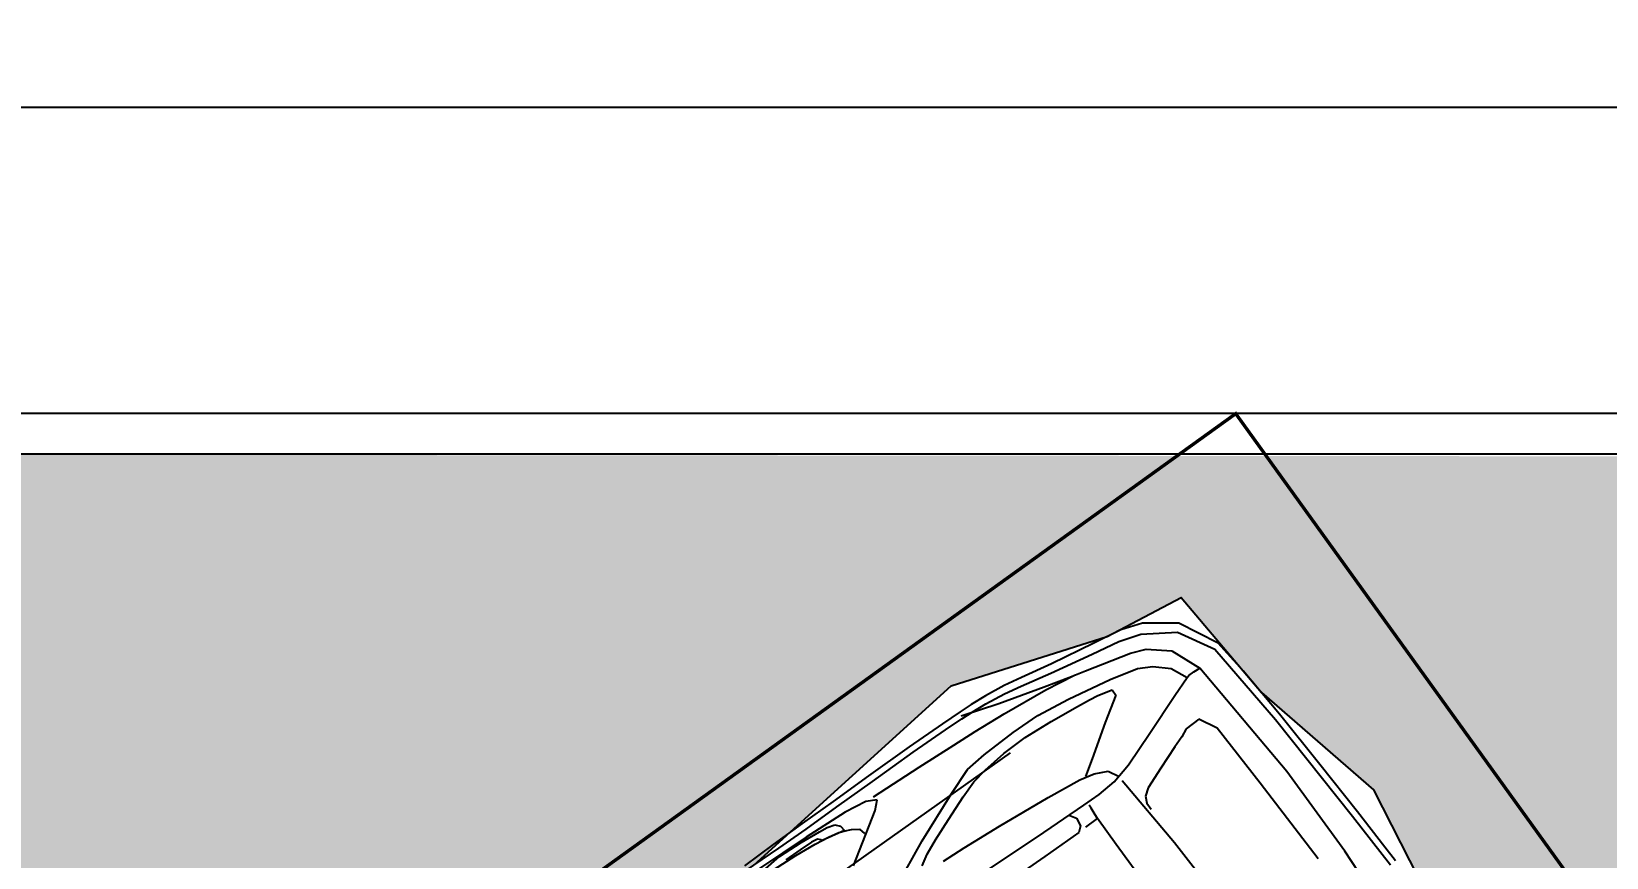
# Model space of a CAD drawing. Header units: millimetres. Extents: x 1904 to 2142, y -1319 to -1235.
# Drawn here: x 2107.17 to 2113.16, y -1245.82 to -1242.68 of the extents above; entities that cross this region are included whole.
import ezdxf

# ---------------------------------------------------------------- set-up
doc = ezdxf.new("R2010")
doc.units = ezdxf.units.MM
doc.header["$LTSCALE"] = 30
doc.layers.get('Defpoints').update_dxf_attribs({"linetype": 'CONTINUOUS'})
doc.layers.add('arquitetura', color=8, linetype='CONTINUOUS')
doc.layers.add('E-Pen-C', color=4, linetype='CONTINUOUS', lineweight=15)
doc.layers.add('E-Pen-G', color=3, linetype='CONTINUOUS', lineweight=30)
doc.styles.add('F2', font='ARIALN.TTF')
doc.dimstyles.new('DIMENSION-1', dxfattribs={"dimtxt": 0.145, "dimasz": 0.07, "dimexe": 1, "dimexo": 0, "dimgap": 0.12, "dimtad": 1, "dimzin": 7, "dimdsep": 46, "dimtxsty": 'F2', "dimblk1": 'TRACO', "dimblk2": 'TRACO', "dimsah": 1, "dimcen": 1, "dimse1": 1, "dimse2": 1, "dimclrd": 4, "dimclre": 256, "dimclrt": 4, "dimadec": 8, "dimazin": 0, "dimtfac": 1, "dimtix": 1, "dimtmove": 2, "dimatfit": 3, "dimldrblk": 'TRACO', "dimfxl": 1, "dimtolj": 1, "dimtzin": 0, "dimarcsym": 0})

# ---------------------------------------------------------------- blocks, each defined once
blk = doc.blocks.new('TRACO')
at = {"layer": 'E-Pen-C'}
for p, q in [((0, 1), (0, -1)), ((-1, 0), (1, 0))]:
    blk.add_line(p, q, dxfattribs=at)
at = {"layer": 'E-Pen-G'}
blk.add_line((-0.424, -0.424), (0.424, 0.424), dxfattribs=at)
blk = doc.blocks.new('*D143')
at = {"layer": 'arquitetura', "color": 4, "linetype": 'Continuous', "lineweight": -2}
blk.add_line((2136.5884, -1242.9736), (2104.7129, -1242.9736), dxfattribs=at)
at = {"layer": 'Defpoints', "color": 0, "linetype": 'Continuous'}
for p in [(2104.6429, -1242.9736), (2104.6429, -1244.1367), (2136.6584, -1244.1367)]:
    blk.add_point(p, dxfattribs=at)
at = {"layer": 'arquitetura', "color": 4, "linetype": 'Continuous', "lineweight": -2, "xscale": 0.07, "yscale": 0.07, "zscale": 0.07, "rotation": 180}
blk.add_blockref('TRACO', (2104.6429, -1242.9736), dxfattribs=at)
at = {"layer": 'arquitetura', "color": 4, "linetype": 'Continuous', "lineweight": -2, "xscale": 0.07, "yscale": 0.07, "zscale": 0.07}
blk.add_blockref('TRACO', (2136.6584, -1242.9736), dxfattribs=at)
at = {"layer": 'arquitetura', "color": 4, "linetype": 'Continuous', "insert": (2120.6506, -1242.7796), "char_height": 0.145, "attachment_point": 5, "style": 'F2'}
blk.add_mtext('\\A1;20.79', dxfattribs=at)

msp = doc.modelspace()

# ---------------------------------------------------------------- hatches: boundary and pattern name
at = {"layer": 'arquitetura'}
h = msp.add_hatch(dxfattribs=at)
h.set_pattern_fill('AR-HBONE', color=256, scale=0.046205, angle=90, style=0)
h.set_pattern_definition([(135, (2510.08072, -5234.78578), (-0.261376402, 2e-16), [0.55446308, -0.184821027]), (225, (2509.95004, -5234.65509), (-0.261376402, 2e-16), [0.55446308, -0.184821027])])
h.paths.add_polyline_path([(2107.5137, -1250.8005), (2107.1913, -1250.5923), (2106.9757, -1250.3553), (2106.4598, -1249.7496), (2106.1545, -1249.1943), (2106.0826, -1248.7459), (2106.1992, -1248.4489), (2107.655, -1247.403), (2107.738, -1247.2516), (2107.7722, -1247.0256), (2107.9074, -1247.0099), (2107.9946, -1247.1456), (2109.918, -1245.8529), (2110.6675, -1245.1711), (2111.26, -1244.9838), (2111.5412, -1244.8356), (2111.846, -1245.1961), (2112.2713, -1245.5664), (2112.6136, -1246.2381), (2112.8872, -1246.6933), (2112.8481, -1247.0958), (2112.0918, -1247.9386), (2110.7565, -1248.7177), (2108.9559, -1250.1192), (2107.8204, -1250.7402), (2107.5553, -1250.7921)], flags=16)
h.paths.add_polyline_path([(2114.8084, -1250.8005), (2114.486, -1250.5923), (2114.2704, -1250.3553), (2113.7545, -1249.7496), (2113.4492, -1249.1943), (2113.3773, -1248.7459), (2113.4938, -1248.4489), (2114.9496, -1247.403), (2115.0327, -1247.2516), (2115.0668, -1247.0256), (2115.2021, -1247.0099), (2115.2893, -1247.1456), (2117.2127, -1245.8529), (2117.9622, -1245.1711), (2118.5547, -1244.9838), (2118.8359, -1244.8356), (2119.1407, -1245.1961), (2119.566, -1245.5664), (2119.9082, -1246.2381), (2120.1819, -1246.6933), (2120.1428, -1247.0958), (2119.3864, -1247.9386), (2118.0512, -1248.7177), (2116.2506, -1250.1192), (2115.1151, -1250.7402), (2114.85, -1250.7921)], flags=16)
h.paths.add_polyline_path([(2112.5546, -1251.8376), (2112.5546, -1251.3755), (2131.0367, -1251.3755), (2131.0367, -1244.3163), (2104.8739, -1244.2907), (2104.8739, -1251.8376)])

# ---------------------------------------------------------------- linework, layer by layer
for p, q in [((2130.4887, -1244.1367), (2104.8739, -1244.1367)), ((2130.4887, -1244.2907), (2104.8739, -1244.2907))]:
    msp.add_line(p, q, dxfattribs=at)
at = {"layer": 'arquitetura', "const_width": 0.0128}
msp.add_lwpolyline([(2104.8739, -1249.0865), (2106.8538, -1251.8362), (2113.7282, -1246.8864), (2111.7483, -1244.1367)], close=True, dxfattribs=at)
at = {"layer": 'arquitetura'}
for points in [[(2106.1992, -1248.4489), (2107.655, -1247.403), (2107.738, -1247.2516), (2107.7722, -1247.0256), (2107.9074, -1247.0099), (2107.9946, -1247.1456), (2109.918, -1245.8529), (2110.6675, -1245.1711), (2111.26, -1244.9838), (2111.5412, -1244.8356), (2111.846, -1245.1961), (2112.2713, -1245.5664), (2112.6136, -1246.2381), (2112.8872, -1246.6933), (2112.8481, -1247.0958), (2112.0918, -1247.9386), (2110.7565, -1248.7177), (2108.9559, -1250.1192), (2107.8204, -1250.7402), (2107.5553, -1250.7921), (2107.5137, -1250.8005)], [(2111.3114, -1244.9581), (2111.2087, -1245.0095)], [(2111.3046, -1245.0027), (2111.3883, -1244.9749)], [(2111.3938, -1244.9329), (2111.3114, -1244.9581)], [(2111.3883, -1244.9749), (2111.5271, -1244.9673)], [(2111.5324, -1244.9328), (2111.3938, -1244.9329)], [(2111.5271, -1244.9673), (2111.6684, -1245.0319)], [(2111.6811, -1245.0087), (2111.5324, -1244.9328)], [(2111.2087, -1245.0095), (2111.0483, -1245.0875)], [(2111.2033, -1245.0509), (2111.3046, -1245.0027)], [(2111.348, -1245.047), (2111.408, -1245.0319)], [(2111.408, -1245.0319), (2111.5058, -1245.0377)], [(2111.5058, -1245.0377), (2111.6125, -1245.104)], [(2111.6684, -1245.0319), (2111.8994, -1245.2991)], [(2111.777, -1245.1134), (2111.6811, -1245.0087)], [(2111.0483, -1245.0875), (2110.9351, -1245.1397)], [(2111.0455, -1245.1228), (2111.2033, -1245.0509)], [(2111.1776, -1245.1141), (2111.2782, -1245.0745)], [(2111.2782, -1245.0745), (2111.348, -1245.047)], [(2111.3754, -1245.1046), (2111.4338, -1245.0977)], [(2111.4338, -1245.0977), (2111.5029, -1245.1048)], [(2110.9351, -1245.1397), (2110.8692, -1245.1701)], [(2110.9336, -1245.1718), (2111.0455, -1245.1228)], [(2111.0203, -1245.1751), (2111.1148, -1245.1388)], [(2111.0266, -1245.1859), (2111.1358, -1245.1306)], [(2111.1132, -1245.2214), (2111.2709, -1245.1464)], [(2111.1148, -1245.1388), (2111.1776, -1245.1141)], [(2111.2709, -1245.1464), (2111.3754, -1245.1046)], [(2111.5029, -1245.1048), (2111.5634, -1245.1388)], [(2111.5173, -1245.2078), (2111.5634, -1245.1388)], [(2111.5634, -1245.1388), (2111.5705, -1245.1323)], [(2111.5705, -1245.1323), (2111.5885, -1245.1181)], [(2111.5885, -1245.1181), (2111.6125, -1245.104)], [(2111.9428, -1245.4965), (2111.6125, -1245.104)], [(2111.915, -1245.2789), (2111.777, -1245.1134)], [(2110.7976, -1245.2084), (2110.7428, -1245.2422)], [(2110.8692, -1245.1701), (2110.7976, -1245.2084)], [(2110.7994, -1245.2388), (2110.8693, -1245.2015)], [(2110.8489, -1245.2385), (2111.0203, -1245.1751)], [(2110.8681, -1245.2778), (2111.0266, -1245.1859)], [(2110.8693, -1245.2015), (2110.9336, -1245.1718)], [(2111.1924, -1245.2245), (2111.2241, -1245.2077)], [(2111.2241, -1245.2077), (2111.2783, -1245.1868)], [(2111.2934, -1245.2064), (2111.2524, -1245.3109)], [(2111.2783, -1245.1868), (2111.2934, -1245.2064)], [(2111.4216, -1245.3506), (2111.5173, -1245.2078)], [(2110.7018, -1245.2698), (2110.6338, -1245.3153)], [(2110.7428, -1245.2422), (2110.7018, -1245.2698)], [(2110.7057, -1245.2849), (2110.8489, -1245.2385)], [(2110.7083, -1245.2968), (2110.7465, -1245.2715)], [(2110.7465, -1245.2715), (2110.7994, -1245.2388)], [(2110.9961, -1245.2833), (2111.1132, -1245.2214)], [(2111.0471, -1245.3067), (2111.1468, -1245.2497)], [(2111.1468, -1245.2497), (2111.1924, -1245.2245)], [(2110.6338, -1245.3153), (2110.508, -1245.403)], [(2110.6456, -1245.3381), (2110.7083, -1245.2968)], [(2110.7583, -1245.3448), (2110.8681, -1245.2778)], [(2110.9024, -1245.3489), (2110.9961, -1245.2833)], [(2110.9485, -1245.3673), (2111.0471, -1245.3067)], [(2111.2524, -1245.3109), (2111.2025, -1245.4479)], [(2111.5606, -1245.3349), (2111.543, -1245.3644)], [(2111.6082, -1245.2983), (2111.5606, -1245.3349)], [(2111.6778, -1245.3325), (2111.6082, -1245.2983)], [(2111.8407, -1245.5411), (2111.6778, -1245.3325)], [(2111.8994, -1245.2991), (2112.1915, -1245.6662)], [(2112.0683, -1245.4696), (2111.915, -1245.2789)], [(2110.5226, -1245.4236), (2110.6456, -1245.3381)], [(2110.546, -1245.48), (2110.6774, -1245.3962)], [(2110.6774, -1245.3962), (2110.7583, -1245.3448)], [(2110.7931, -1245.4338), (2110.9024, -1245.3489)], [(2110.8679, -1245.4286), (2110.9485, -1245.3673)], [(2111.3406, -1245.4712), (2111.4216, -1245.3506)], [(2111.543, -1245.3644), (2111.5173, -1245.4029)], [(2110.0956, -1245.9903), (2110.8921, -1245.4252)], [(2110.508, -1245.403), (2110.3536, -1245.5134)], [(2110.3683, -1245.534), (2110.5226, -1245.4236)], [(2110.7299, -1245.4889), (2110.7931, -1245.4338)], [(2110.7969, -1245.492), (2110.8679, -1245.4286)], [(2111.2025, -1245.4479), (2111.1781, -1245.5161)], [(2111.5173, -1245.4029), (2111.4633, -1245.4845)], [(2110.3536, -1245.5134), (2110.2189, -1245.6106)], [(2110.3723, -1245.5928), (2110.546, -1245.48)], [(2110.667, -1245.5832), (2110.7299, -1245.4889)], [(2110.7532, -1245.536), (2110.7969, -1245.492)], [(2111.1564, -1245.5281), (2111.2102, -1245.5054)], [(2111.2102, -1245.5054), (2111.2631, -1245.4951)], [(2111.2631, -1245.4951), (2111.3055, -1245.5162)], [(2111.2863, -1245.5362), (2111.3406, -1245.4712)], [(2111.4633, -1245.4845), (2111.4159, -1245.5585)], [(2112.1626, -1245.7992), (2111.9428, -1245.4965)], [(2112.2103, -1245.6496), (2112.0683, -1245.4696)], [(2110.2335, -1245.6312), (2110.3683, -1245.534)], [(2110.7135, -1245.5924), (2110.7532, -1245.536)], [(2111.0355, -1245.5948), (2111.1564, -1245.5281)], [(2111.2294, -1245.5838), (2111.2863, -1245.5362)], [(2111.5156, -1245.7677), (2111.3166, -1245.5318)], [(2111.4159, -1245.5585), (2111.405, -1245.5904)], [(2112.0617, -1245.8284), (2111.8407, -1245.5411)], [(2110.2189, -1245.6106), (2110.1017, -1245.6946)], [(2110.1163, -1245.7152), (2110.2335, -1245.6312)], [(2110.3429, -1245.6101), (2110.2646, -1245.6513)], [(2110.3859, -1245.6039), (2110.3429, -1245.6101)], [(2110.3785, -1245.6452), (2110.3859, -1245.6039)], [(2110.5574, -1245.7605), (2110.667, -1245.5832)], [(2110.6577, -1245.6795), (2110.7135, -1245.5924)], [(2110.8507, -1245.7038), (2111.0355, -1245.5948)], [(2110.9954, -1245.7445), (2111.1714, -1245.6247)], [(2111.1714, -1245.6247), (2111.2294, -1245.5838)], [(2111.1988, -1245.6363), (2111.1911, -1245.6242)], [(2111.2149, -1245.6612), (2111.1988, -1245.6363)], [(2111.405, -1245.5904), (2111.4107, -1245.6169)], [(2111.4107, -1245.6169), (2111.4265, -1245.6397)], [(2110.1017, -1245.6946), (2109.9907, -1245.7745)], [(2110.2646, -1245.6513), (2110.1171, -1245.7464)], [(2110.2962, -1245.8555), (2110.3785, -1245.6452)], [(2110.608, -1245.7564), (2110.6577, -1245.6795)], [(2111.1187, -1245.6634), (2111.1439, -1245.6743)], [(2111.1439, -1245.6743), (2111.1588, -1245.7032)], [(2111.179, -1245.7087), (2111.2237, -1245.6748)], [(2111.2237, -1245.6748), (2111.2149, -1245.6612)], [(2111.2943, -1245.7734), (2111.2237, -1245.6748)], [(2112.1915, -1245.6662), (2112.3356, -1245.8516)], [(2112.3149, -1245.7836), (2112.2103, -1245.6496)], [(2110.1171, -1245.7464), (2109.9386, -1245.8656)], [(2110.0125, -1245.7874), (2110.1163, -1245.7152)], [(2110.0981, -1245.7669), (2110.1675, -1245.7259)], [(2110.1599, -1245.7541), (2110.1367, -1245.7645)], [(2110.1505, -1245.7723), (2110.2013, -1245.7462)], [(2110.1734, -1245.7557), (2110.1599, -1245.7541)], [(2110.1675, -1245.7259), (2110.1966, -1245.7093)], [(2110.1777, -1245.7586), (2110.1734, -1245.7557)], [(2110.2627, -1245.7203), (2110.1777, -1245.7586)], [(2110.1966, -1245.7093), (2110.2255, -1245.6993)], [(2110.2013, -1245.7462), (2110.2402, -1245.7286)], [(2110.2255, -1245.6993), (2110.2465, -1245.7045)], [(2110.2402, -1245.7286), (2110.2644, -1245.7215)], [(2110.2465, -1245.7045), (2110.2627, -1245.7203)], [(2110.2644, -1245.7215), (2110.2885, -1245.7168)], [(2110.2885, -1245.7168), (2110.3186, -1245.7154)], [(2110.3186, -1245.7154), (2110.3387, -1245.7328)], [(2110.6921, -1245.9464), (2110.9954, -1245.7445)], [(2110.7165, -1245.7866), (2110.8507, -1245.7038)], [(2111.1517, -1245.728), (2111.0229, -1245.8193)], [(2111.1588, -1245.7032), (2111.1517, -1245.728)], [(2109.9907, -1245.7745), (2109.8827, -1245.8545)], [(2109.918, -1245.8529), (2110.0125, -1245.7874)], [(2109.9925, -1245.8698), (2110.0775, -1245.8153)], [(2110.0153, -1245.8196), (2110.0981, -1245.7669)], [(2110.0933, -1245.7938), (2110.0396, -1245.8323)], [(2110.0775, -1245.8153), (2110.1505, -1245.7723)], [(2110.1367, -1245.7645), (2110.0933, -1245.7938)], [(2110.46, -1245.9351), (2110.5574, -1245.7605)], [(2110.5571, -1245.8548), (2110.576, -1245.8106)], [(2110.576, -1245.8106), (2110.608, -1245.7564)], [(2110.6382, -1245.8368), (2110.7165, -1245.7866)], [(2111.4484, -1245.9853), (2111.2943, -1245.7734)], [(2111.7247, -1246.0368), (2111.5156, -1245.7677)], [(2112.2424, -1245.9204), (2112.1626, -1245.7992)], [(2112.3556, -1245.8361), (2112.3149, -1245.7836)], [(2109.9636, -1245.8646), (2110.0153, -1245.8196)], [(2111.0229, -1245.8193), (2110.8825, -1245.9172)]]:
    msp.add_lwpolyline(points, dxfattribs=at)

# ---------------------------------------------------------------- dimensions: what is measured, and where the dimension line sits
at = {"layer": 'arquitetura', "linetype": 'Continuous'}
dim = msp.add_linear_dim(base=(2104.6429, -1242.9736), p1=(2136.6584, -1244.1367), p2=(2104.6429, -1244.1367), angle=180, text='20.79', dimstyle='DIMENSION-1', override={"dimadec": 0, "dimfxl": 0.04}, dxfattribs=at)
dim.commit()
dim.dimension.update_dxf_attribs({"geometry": '*D143', "text_midpoint": (2120.6506, -1242.7796)})

doc.saveas('drawing.dxf')
